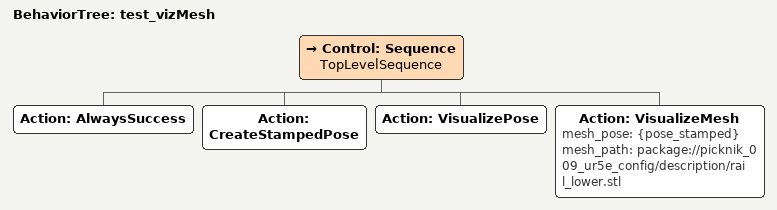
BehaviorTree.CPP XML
<?xml version="1.0" encoding="UTF-8" ?>
<root BTCPP_format="4" main_tree_to_execute="test_vizMesh">
  <BehaviorTree ID="test_vizMesh" _description="">
    <Control ID="Sequence" name="TopLevelSequence">
      <Action ID="AlwaysSuccess" />
      <Action ID="CreateStampedPose" />
      <Action ID="VisualizePose" />
      <Action
        ID="VisualizeMesh"
        mesh_pose="{pose_stamped}"
        mesh_path="package://picknik_009_ur5e_config/description/rail_lower.stl"
      />
    </Control>
  </BehaviorTree>
</root>
